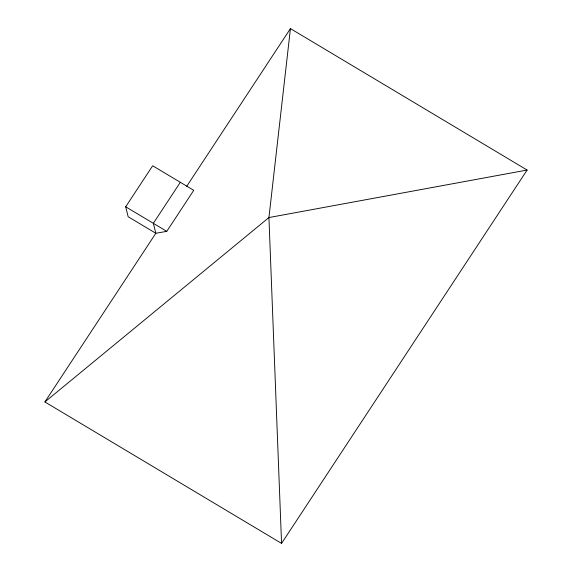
<?xml version="1.0" encoding="UTF-8"?>
<svg xmlns="http://www.w3.org/2000/svg" width="572" height="572" viewBox="0 0 572 572"><rect width="100%" height="100%" fill="white"/><g stroke="black" fill="none" stroke-linecap="round" stroke-linejoin="round"><path stroke-width="0.86" d="M281.56 543.4L527.105 170.048L290.44 28.6L268.933 217.546L281.56 543.4L44.895 401.952L155.827 233.276L166.767 231.345L193.751 190.319L152.674 165.766L125.69 206.792L128.171 216.745L155.827 233.276L153.346 223.323L180.33 182.296M186.722 186.3L290.44 28.6M44.895 401.952L268.933 217.546L527.105 170.048M125.69 206.792L166.767 231.345"/></g></svg>
